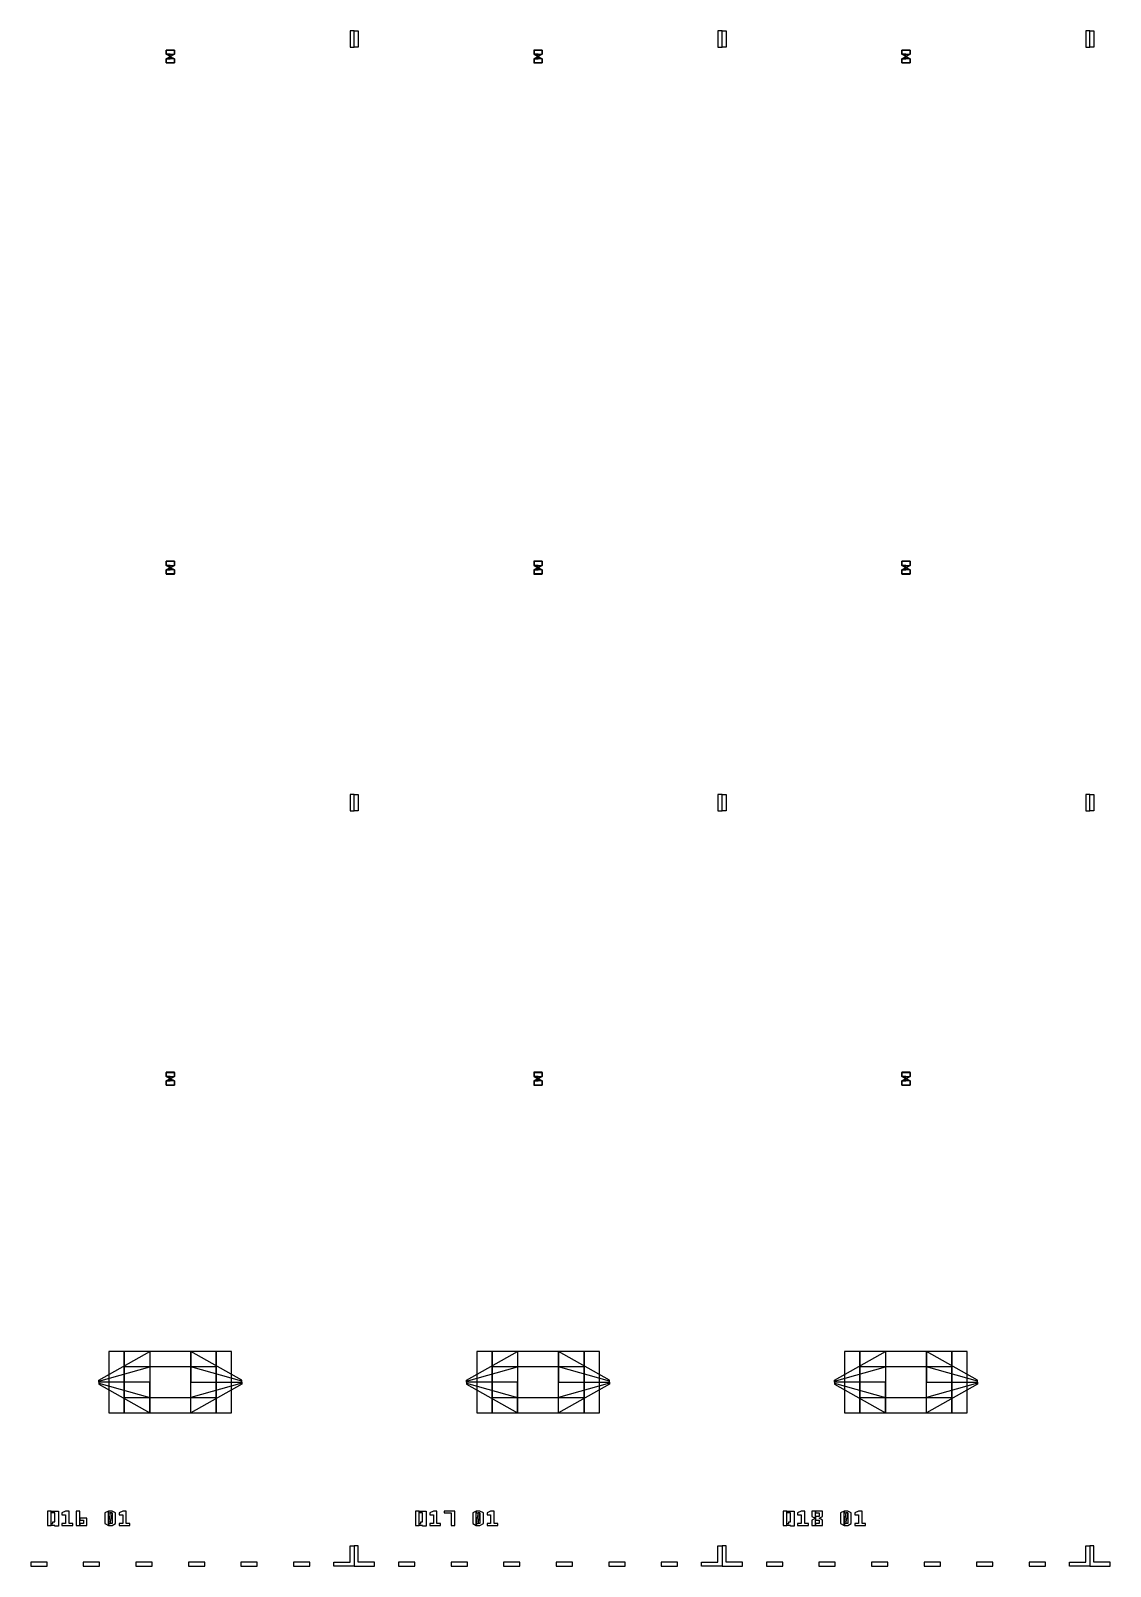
# Model space of a CAD drawing. Extents: x -50899 to 50899, y -48295 to 50898.
# Drawn here: x -683 to 4600, y -39225 to -31714 of the extents above; entities that cross this region are included whole.
import ezdxf

# ---------------------------------------------------------------- set-up
doc = ezdxf.new("R2010")
doc.units = 0
doc.layers.add('GAP', color=1, linetype='continuous')
doc.layers.add('PIN', color=3, linetype='continuous')

# ---------------------------------------------------------------- blocks, each defined once
blk = doc.blocks.new('Q15GAP')
for points in [[(2500, 800), (2250, 800), (2250, 809.8), (2500, 950), (2500, 800)], [(2500, 800), (2250, 800), (2250, 809.8), (2500, 950), (2500, 800)], [(2825, 950), (2500, 950), (2500, 650), (2825, 650), (2825, 950)], [(2825, 950), (2500, 950), (2500, 650), (2825, 650), (2825, 950)], [(2900, 950), (2825, 950), (2825, 650), (2900, 650), (2900, 950)], [(2900, 950), (2825, 950), (2825, 650), (2900, 650), (2900, 950)], [(2500, 800), (2250, 800), (2250, 790.2), (2500, 650), (2500, 800)], [(2500, 800), (2250, 800), (2250, 790.2), (2500, 650), (2500, 800)]]:
    blk.add_lwpolyline(points)
blk = doc.blocks.new('Q15PIN')
for points in [[(2500, 800), (2250, 800), (2250, 805), (2500, 875), (2500, 800)], [(2500, 800), (2250, 800), (2250, 805), (2500, 875), (2500, 800)], [(2825, 875), (2500, 875), (2500, 725), (2825, 725), (2825, 875)], [(2825, 875), (2500, 875), (2500, 725), (2825, 725), (2825, 875)], [(2500, 800), (2250, 800), (2250, 795), (2500, 725), (2500, 800)], [(2500, 800), (2250, 800), (2250, 795), (2500, 725), (2500, 800)]]:
    blk.add_lwpolyline(points)
blk = doc.blocks.new('Q16')
at = {"layer": 'GAP'}
for points in [[(1700, 7331.4), (1700, 7411.4), (1680, 7411.4), (1680, 7331.4), (1700, 7331.4)], [(1700, 3595.7), (1700, 3675.7), (1680, 3675.7), (1680, 3595.7), (1700, 3595.7)], [(1700, -100), (1600, -100), (1600, -80), (1680, -80), (1680, 0), (1700, 0), (1700, -100)], [(117.1, -100), (197.1, -100), (197.1, -80), (117.1, -80), (117.1, -100)], [(374.3, -100), (454.3, -100), (454.3, -80), (374.3, -80), (374.3, -100)], [(631.4, -100), (711.4, -100), (711.4, -80), (631.4, -80), (631.4, -100)], [(888.6, -100), (968.6, -100), (968.6, -80), (888.6, -80), (888.6, -100)], [(1145.7, -100), (1225.7, -100), (1225.7, -80), (1145.7, -80), (1145.7, -100)], [(1402.9, -100), (1482.9, -100), (1482.9, -80), (1402.9, -80), (1402.9, -100)]]:
    blk.add_lwpolyline(points, dxfattribs=at)
blk = doc.blocks.new('Q16GAP')
for points in [[(820.2, 7316.1), (820.2, 7316.3), (779.8, 7316.3), (779.8, 7316.1), (820.2, 7316.1)], [(780, 7296.1), (780, 7316.1), (779.8, 7316.1), (779.8, 7296.1), (780, 7296.1)], [(797.5, 7286.1), (780, 7296.1), (779.8, 7296.1), (797.3, 7286.1), (797.5, 7286.1)], [(802.7, 7286), (802.7, 7286.1), (797.3, 7286.1), (797.3, 7286), (802.7, 7286)], [(802.5, 7286.1), (820, 7296.1), (820.2, 7296.1), (802.7, 7286.1), (802.5, 7286.1)], [(820, 7296.1), (820, 7316.1), (820.2, 7316.1), (820.2, 7296.1), (820, 7296.1)], [(780, 7274), (799.7, 7284), (799.5, 7284), (779.8, 7274), (780, 7274)], [(780, 7254), (780, 7274), (779.8, 7274), (779.8, 7254), (780, 7254)], [(820.2, 7253.8), (820.2, 7254), (779.8, 7254), (779.8, 7253.8), (820.2, 7253.8)], [(799.7, 7284), (799.7, 7286), (799.5, 7286), (799.5, 7284), (799.7, 7284)], [(800.3, 7284), (800.3, 7286), (800.5, 7286), (800.5, 7284), (800.3, 7284)], [(820, 7274), (800.3, 7284), (800.5, 7284), (820.2, 7274), (820, 7274)], [(820, 7254), (820, 7274), (820.2, 7274), (820.2, 7254), (820, 7254)], [(820.2, 4816.1), (820.2, 4816.3), (779.8, 4816.3), (779.8, 4816.1), (820.2, 4816.1)], [(780, 4796.1), (780, 4816.1), (779.8, 4816.1), (779.8, 4796.1), (780, 4796.1)], [(820, 4796.1), (820, 4816.1), (820.2, 4816.1), (820.2, 4796.1), (820, 4796.1)], [(797.5, 4786.1), (780, 4796.1), (779.8, 4796.1), (797.3, 4786.1), (797.5, 4786.1)], [(780, 4774), (799.7, 4784), (799.5, 4784), (779.8, 4774), (780, 4774)], [(780, 4754), (780, 4774), (779.8, 4774), (779.8, 4754), (780, 4754)], [(820.2, 4753.8), (820.2, 4754), (779.8, 4754), (779.8, 4753.8), (820.2, 4753.8)], [(802.7, 4786), (802.7, 4786.1), (797.3, 4786.1), (797.3, 4786), (802.7, 4786)], [(799.7, 4784), (799.7, 4786), (799.5, 4786), (799.5, 4784), (799.7, 4784)], [(800.3, 4784), (800.3, 4786), (800.5, 4786), (800.5, 4784), (800.3, 4784)], [(820, 4774), (800.3, 4784), (800.5, 4784), (820.2, 4774), (820, 4774)], [(802.5, 4786.1), (820, 4796.1), (820.2, 4796.1), (802.7, 4786.1), (802.5, 4786.1)], [(820, 4754), (820, 4774), (820.2, 4774), (820.2, 4754), (820, 4754)], [(820.2, 2316.2), (820.2, 2316.4), (779.8, 2316.4), (779.8, 2316.2), (820.2, 2316.2)], [(780, 2296.2), (780, 2316.2), (779.8, 2316.2), (779.8, 2296.2), (780, 2296.2)], [(797.5, 2286.2), (780, 2296.2), (779.8, 2296.2), (797.3, 2286.2), (797.5, 2286.2)], [(780, 2274), (799.7, 2284), (799.5, 2284), (779.8, 2274), (780, 2274)], [(780, 2254), (780, 2274), (779.8, 2274), (779.8, 2254), (780, 2254)], [(820.2, 2253.8), (820.2, 2254), (779.8, 2254), (779.8, 2253.8), (820.2, 2253.8)], [(802.7, 2286), (802.7, 2286.2), (797.3, 2286.2), (797.3, 2286), (802.7, 2286)], [(799.7, 2284), (799.7, 2286), (799.5, 2286), (799.5, 2284), (799.7, 2284)], [(800.3, 2284), (800.3, 2286), (800.5, 2286), (800.5, 2284), (800.3, 2284)], [(820, 2274), (800.3, 2284), (800.5, 2284), (820.2, 2274), (820, 2274)], [(802.5, 2286.2), (820, 2296.2), (820.2, 2296.2), (802.7, 2286.2), (802.5, 2286.2)], [(820, 2296.2), (820, 2316.2), (820.2, 2316.2), (820.2, 2296.2), (820, 2296.2)], [(820, 2254), (820, 2274), (820.2, 2274), (820.2, 2254), (820, 2254)], [(2500, 800), (2250, 800), (2250, 809.8), (2500, 950), (2500, 800)], [(2500, 800), (2250, 800), (2250, 809.8), (2500, 950), (2500, 800)], [(2825, 950), (2500, 950), (2500, 650), (2825, 650), (2825, 950)], [(2825, 950), (2500, 950), (2500, 650), (2825, 650), (2825, 950)], [(2900, 950), (2825, 950), (2825, 650), (2900, 650), (2900, 950)], [(2900, 950), (2825, 950), (2825, 650), (2900, 650), (2900, 950)], [(2500, 800), (2250, 800), (2250, 790.2), (2500, 650), (2500, 800)], [(2500, 800), (2250, 800), (2250, 790.2), (2500, 650), (2500, 800)]]:
    blk.add_lwpolyline(points)
at = {"layer": 'GAP'}
for points in [[(200, 100), (217.5, 100), (217.5, 170), (200, 170), (200, 100)], [(217.5, 108.8), (226.2, 108.8), (226.2, 117.5), (235, 117.5), (235, 161.2), (217.5, 161.2), (217.5, 170), (252.5, 170), (252.5, 95.6), (235, 95.6), (235, 100), (217.5, 100), (217.5, 108.8)], [(270, 100), (322.5, 100), (322.5, 108.8), (305, 108.8), (305, 170), (287.5, 170), (270, 161.2), (270, 152.5), (287.5, 152.5), (287.5, 108.8), (270, 108.8), (270, 100), (270, 100)], [(340, 100), (357.5, 100), (357.5, 170), (340, 170), (340, 100)], [(357.5, 100), (392.5, 100), (392.5, 135), (357.5, 135), (357.5, 126.2), (375, 126.2), (375, 108.8), (357.5, 108.8), (357.5, 100)]]:
    blk.add_lwpolyline(points, dxfattribs=at)
blk = doc.blocks.new('Q16PIN')
for points in [[(820, 7296.15), (820, 7316.15), (780, 7316.15), (780, 7296.15), (820, 7296.15)], [(800, 7286.15), (800, 7296.15), (780, 7296.15), (797.5, 7286.15), (800, 7286.15)], [(800, 7286.15), (800, 7296.15), (820, 7296.15), (802.5, 7286.15), (800, 7286.15)], [(800, 7274), (800, 7284), (799.66, 7284), (780, 7274), (800, 7274)], [(820, 7254), (820, 7274), (780, 7274), (780, 7254), (820, 7254)], [(800.34, 7284), (800.34, 7286), (799.66, 7286), (799.66, 7284), (800.34, 7284)], [(800, 7274), (800, 7284), (800.34, 7284), (820, 7274), (800, 7274)], [(820, 4796.15), (820, 4816.15), (780, 4816.15), (780, 4796.15), (820, 4796.15)], [(800, 4786.15), (800, 4796.15), (780, 4796.15), (797.5, 4786.15), (800, 4786.15)], [(800, 4774), (800, 4784), (799.66, 4784), (780, 4774), (800, 4774)], [(820, 4754), (820, 4774), (780, 4774), (780, 4754), (820, 4754)], [(800.34, 4784), (800.34, 4786), (799.66, 4786), (799.66, 4784), (800.34, 4784)], [(800, 4786.15), (800, 4796.15), (820, 4796.15), (802.5, 4786.15), (800, 4786.15)], [(800, 4774), (800, 4784), (800.34, 4784), (820, 4774), (800, 4774)], [(820, 2296.15), (820, 2316.15), (780, 2316.15), (780, 2296.15), (820, 2296.15)], [(800, 2286.15), (800, 2296.15), (780, 2296.15), (797.5, 2286.15), (800, 2286.15)], [(800, 2274), (800, 2284), (799.66, 2284), (780, 2274), (800, 2274)], [(820, 2254), (820, 2274), (780, 2274), (780, 2254), (820, 2254)], [(800.34, 2284), (800.34, 2286), (799.66, 2286), (799.66, 2284), (800.34, 2284)], [(800, 2286.15), (800, 2296.15), (820, 2296.15), (802.5, 2286.15), (800, 2286.15)], [(800, 2274), (800, 2284), (800.34, 2284), (820, 2274), (800, 2274)], [(2500, 800), (2250, 800), (2250, 805), (2500, 875), (2500, 800)], [(2500, 800), (2250, 800), (2250, 805), (2500, 875), (2500, 800)], [(2825, 875), (2500, 875), (2500, 725), (2825, 725), (2825, 875)], [(2825, 875), (2500, 875), (2500, 725), (2825, 725), (2825, 875)], [(2500, 800), (2250, 800), (2250, 795), (2500, 725), (2500, 800)], [(2500, 800), (2250, 800), (2250, 795), (2500, 725), (2500, 800)]]:
    blk.add_lwpolyline(points)
blk = doc.blocks.new('Q17')
at = {"layer": 'GAP'}
for points in [[(-100, 7331.4), (-100, 7411.4), (-80, 7411.4), (-80, 7331.4), (-100, 7331.4)], [(1700, 7331.4), (1700, 7411.4), (1680, 7411.4), (1680, 7331.4), (1700, 7331.4)], [(-100, 3595.7), (-100, 3675.7), (-80, 3675.7), (-80, 3595.7), (-100, 3595.7)], [(1700, 3595.7), (1700, 3675.7), (1680, 3675.7), (1680, 3595.7), (1700, 3595.7)], [(-100, -100), (0, -100), (0, -80), (-80, -80), (-80, 0), (-100, 0), (-100, -100)], [(1700, -100), (1600, -100), (1600, -80), (1680, -80), (1680, 0), (1700, 0), (1700, -100)], [(117.1, -100), (197.1, -100), (197.1, -80), (117.1, -80), (117.1, -100)], [(374.3, -100), (454.3, -100), (454.3, -80), (374.3, -80), (374.3, -100)], [(631.4, -100), (711.4, -100), (711.4, -80), (631.4, -80), (631.4, -100)], [(888.6, -100), (968.6, -100), (968.6, -80), (888.6, -80), (888.6, -100)], [(1145.7, -100), (1225.7, -100), (1225.7, -80), (1145.7, -80), (1145.7, -100)], [(1402.9, -100), (1482.9, -100), (1482.9, -80), (1402.9, -80), (1402.9, -100)]]:
    blk.add_lwpolyline(points, dxfattribs=at)
blk = doc.blocks.new('Q17GAP')
for points in [[(820.2, 7316.2), (820.2, 7316.4), (779.8, 7316.4), (779.8, 7316.2), (820.2, 7316.2)], [(780, 7296.2), (780, 7316.2), (779.8, 7316.2), (779.8, 7296.2), (780, 7296.2)], [(797.5, 7286.2), (780, 7296.2), (779.8, 7296.2), (797.3, 7286.2), (797.5, 7286.2)], [(802.7, 7286), (802.7, 7286.2), (797.3, 7286.2), (797.3, 7286), (802.7, 7286)], [(802.5, 7286.2), (820, 7296.2), (820.2, 7296.2), (802.7, 7286.2), (802.5, 7286.2)], [(820, 7296.2), (820, 7316.2), (820.2, 7316.2), (820.2, 7296.2), (820, 7296.2)], [(780, 7274), (799.6, 7284), (799.4, 7284), (779.8, 7274), (780, 7274)], [(780, 7254), (780, 7274), (779.8, 7274), (779.8, 7254), (780, 7254)], [(820.2, 7253.8), (820.2, 7254), (779.8, 7254), (779.8, 7253.8), (820.2, 7253.8)], [(799.6, 7284), (799.6, 7286), (799.4, 7286), (799.4, 7284), (799.6, 7284)], [(800.4, 7284), (800.4, 7286), (800.6, 7286), (800.6, 7284), (800.4, 7284)], [(820, 7274), (800.4, 7284), (800.6, 7284), (820.2, 7274), (820, 7274)], [(820, 7254), (820, 7274), (820.2, 7274), (820.2, 7254), (820, 7254)], [(820.2, 4816.2), (820.2, 4816.4), (779.8, 4816.4), (779.8, 4816.2), (820.2, 4816.2)], [(780, 4796.2), (780, 4816.2), (779.8, 4816.2), (779.8, 4796.2), (780, 4796.2)], [(820, 4796.2), (820, 4816.2), (820.2, 4816.2), (820.2, 4796.2), (820, 4796.2)], [(797.5, 4786.2), (780, 4796.2), (779.8, 4796.2), (797.3, 4786.2), (797.5, 4786.2)], [(780, 4774), (799.6, 4784), (799.4, 4784), (779.8, 4774), (780, 4774)], [(780, 4754), (780, 4774), (779.8, 4774), (779.8, 4754), (780, 4754)], [(820.2, 4753.8), (820.2, 4754), (779.8, 4754), (779.8, 4753.8), (820.2, 4753.8)], [(802.7, 4786), (802.7, 4786.2), (797.3, 4786.2), (797.3, 4786), (802.7, 4786)], [(799.6, 4784), (799.6, 4786), (799.4, 4786), (799.4, 4784), (799.6, 4784)], [(800.4, 4784), (800.4, 4786), (800.6, 4786), (800.6, 4784), (800.4, 4784)], [(820, 4774), (800.4, 4784), (800.6, 4784), (820.2, 4774), (820, 4774)], [(802.5, 4786.2), (820, 4796.2), (820.2, 4796.2), (802.7, 4786.2), (802.5, 4786.2)], [(820, 4754), (820, 4774), (820.2, 4774), (820.2, 4754), (820, 4754)], [(820.2, 2316.2), (820.2, 2316.4), (779.8, 2316.4), (779.8, 2316.2), (820.2, 2316.2)], [(780, 2296.2), (780, 2316.2), (779.8, 2316.2), (779.8, 2296.2), (780, 2296.2)], [(797.5, 2286.2), (780, 2296.2), (779.8, 2296.2), (797.3, 2286.2), (797.5, 2286.2)], [(780, 2274), (799.6, 2284), (799.4, 2284), (779.8, 2274), (780, 2274)], [(780, 2254), (780, 2274), (779.8, 2274), (779.8, 2254), (780, 2254)], [(820.2, 2253.8), (820.2, 2254), (779.8, 2254), (779.8, 2253.8), (820.2, 2253.8)], [(802.7, 2286), (802.7, 2286.2), (797.3, 2286.2), (797.3, 2286), (802.7, 2286)], [(799.6, 2284), (799.6, 2286), (799.4, 2286), (799.4, 2284), (799.6, 2284)], [(800.4, 2284), (800.4, 2286), (800.6, 2286), (800.6, 2284), (800.4, 2284)], [(820, 2274), (800.4, 2284), (800.6, 2284), (820.2, 2274), (820, 2274)], [(802.5, 2286.2), (820, 2296.2), (820.2, 2296.2), (802.7, 2286.2), (802.5, 2286.2)], [(820, 2296.2), (820, 2316.2), (820.2, 2316.2), (820.2, 2296.2), (820, 2296.2)], [(820, 2254), (820, 2274), (820.2, 2274), (820.2, 2254), (820, 2254)], [(-1300, 650), (-1225, 650), (-1225, 950), (-1300, 950), (-1300, 650)], [(-1300, 650), (-1225, 650), (-1225, 950), (-1300, 950), (-1300, 650)], [(-1225, 650), (-900, 650), (-900, 950), (-1225, 950), (-1225, 650)], [(-1225, 650), (-900, 650), (-900, 950), (-1225, 950), (-1225, 650)], [(-900, 800), (-650, 800), (-650, 809.8), (-900, 950), (-900, 800)], [(-900, 800), (-650, 800), (-650, 809.8), (-900, 950), (-900, 800)], [(2500, 800), (2250, 800), (2250, 809.8), (2500, 950), (2500, 800)], [(2500, 800), (2250, 800), (2250, 809.8), (2500, 950), (2500, 800)], [(2825, 950), (2500, 950), (2500, 650), (2825, 650), (2825, 950)], [(2825, 950), (2500, 950), (2500, 650), (2825, 650), (2825, 950)], [(2900, 950), (2825, 950), (2825, 650), (2900, 650), (2900, 950)], [(2900, 950), (2825, 950), (2825, 650), (2900, 650), (2900, 950)], [(-900, 800), (-650, 800), (-650, 790.2), (-900, 650), (-900, 800)], [(-900, 800), (-650, 800), (-650, 790.2), (-900, 650), (-900, 800)], [(2500, 800), (2250, 800), (2250, 790.2), (2500, 650), (2500, 800)], [(2500, 800), (2250, 800), (2250, 790.2), (2500, 650), (2500, 800)]]:
    blk.add_lwpolyline(points)
at = {"layer": 'GAP'}
for points in [[(200, 100), (217.5, 100), (217.5, 170), (200, 170), (200, 100)], [(217.5, 108.8), (226.2, 108.8), (226.2, 117.5), (235, 117.5), (235, 161.2), (217.5, 161.2), (217.5, 170), (252.5, 170), (252.5, 95.6), (235, 95.6), (235, 100), (217.5, 100), (217.5, 108.8)], [(270, 100), (322.5, 100), (322.5, 108.8), (305, 108.8), (305, 170), (287.5, 170), (270, 161.2), (270, 152.5), (287.5, 152.5), (287.5, 108.8), (270, 108.8), (270, 100), (270, 100)], [(375, 100), (392.5, 100), (392.5, 170), (340, 170), (340, 161.2), (375, 161.2), (375, 100), (375, 100)]]:
    blk.add_lwpolyline(points, dxfattribs=at)
blk = doc.blocks.new('Q17PIN')
for points in [[(820, 7296.2), (820, 7316.2), (780, 7316.2), (780, 7296.2), (820, 7296.2)], [(800, 7286.2), (800, 7296.2), (780, 7296.2), (797.5, 7286.2), (800, 7286.2)], [(800, 7286.2), (800, 7296.2), (820, 7296.2), (802.5, 7286.2), (800, 7286.2)], [(800, 7274), (800, 7284), (799.63, 7284), (780, 7274), (800, 7274)], [(820, 7254), (820, 7274), (780, 7274), (780, 7254), (820, 7254)], [(800.37, 7284), (800.37, 7286), (799.63, 7286), (799.63, 7284), (800.37, 7284)], [(800, 7274), (800, 7284), (800.37, 7284), (820, 7274), (800, 7274)], [(820, 4796.2), (820, 4816.2), (780, 4816.2), (780, 4796.2), (820, 4796.2)], [(800, 4786.2), (800, 4796.2), (780, 4796.2), (797.5, 4786.2), (800, 4786.2)], [(800, 4774), (800, 4784), (799.63, 4784), (780, 4774), (800, 4774)], [(820, 4754), (820, 4774), (780, 4774), (780, 4754), (820, 4754)], [(800.37, 4784), (800.37, 4786), (799.63, 4786), (799.63, 4784), (800.37, 4784)], [(800, 4786.2), (800, 4796.2), (820, 4796.2), (802.5, 4786.2), (800, 4786.2)], [(800, 4774), (800, 4784), (800.37, 4784), (820, 4774), (800, 4774)], [(820, 2296.2), (820, 2316.2), (780, 2316.2), (780, 2296.2), (820, 2296.2)], [(800, 2286.2), (800, 2296.2), (780, 2296.2), (797.5, 2286.2), (800, 2286.2)], [(800, 2274), (800, 2284), (799.63, 2284), (780, 2274), (800, 2274)], [(820, 2254), (820, 2274), (780, 2274), (780, 2254), (820, 2254)], [(800.37, 2284), (800.37, 2286), (799.63, 2286), (799.63, 2284), (800.37, 2284)], [(800, 2286.2), (800, 2296.2), (820, 2296.2), (802.5, 2286.2), (800, 2286.2)], [(800, 2274), (800, 2284), (800.37, 2284), (820, 2274), (800, 2274)], [(-1225, 725), (-900, 725), (-900, 875), (-1225, 875), (-1225, 725)], [(-1225, 725), (-900, 725), (-900, 875), (-1225, 875), (-1225, 725)], [(-900, 800), (-650, 800), (-650, 805), (-900, 875), (-900, 800)], [(-900, 800), (-650, 800), (-650, 805), (-900, 875), (-900, 800)], [(2500, 800), (2250, 800), (2250, 805), (2500, 875), (2500, 800)], [(2500, 800), (2250, 800), (2250, 805), (2500, 875), (2500, 800)], [(2825, 875), (2500, 875), (2500, 725), (2825, 725), (2825, 875)], [(2825, 875), (2500, 875), (2500, 725), (2825, 725), (2825, 875)], [(-900, 800), (-650, 800), (-650, 795), (-900, 725), (-900, 800)], [(-900, 800), (-650, 800), (-650, 795), (-900, 725), (-900, 800)], [(2500, 800), (2250, 800), (2250, 795), (2500, 725), (2500, 800)], [(2500, 800), (2250, 800), (2250, 795), (2500, 725), (2500, 800)]]:
    blk.add_lwpolyline(points)
blk = doc.blocks.new('Q18')
at = {"layer": 'GAP'}
for points in [[(-100, 7331.4), (-100, 7411.4), (-80, 7411.4), (-80, 7331.4), (-100, 7331.4)], [(1700, 7331.4), (1700, 7411.4), (1680, 7411.4), (1680, 7331.4), (1700, 7331.4)], [(-100, 3595.7), (-100, 3675.7), (-80, 3675.7), (-80, 3595.7), (-100, 3595.7)], [(1700, 3595.7), (1700, 3675.7), (1680, 3675.7), (1680, 3595.7), (1700, 3595.7)], [(-100, -100), (0, -100), (0, -80), (-80, -80), (-80, 0), (-100, 0), (-100, -100)], [(1700, -100), (1600, -100), (1600, -80), (1680, -80), (1680, 0), (1700, 0), (1700, -100)], [(117.1, -100), (197.1, -100), (197.1, -80), (117.1, -80), (117.1, -100)], [(374.3, -100), (454.3, -100), (454.3, -80), (374.3, -80), (374.3, -100)], [(631.4, -100), (711.4, -100), (711.4, -80), (631.4, -80), (631.4, -100)], [(888.6, -100), (968.6, -100), (968.6, -80), (888.6, -80), (888.6, -100)], [(1145.7, -100), (1225.7, -100), (1225.7, -80), (1145.7, -80), (1145.7, -100)], [(1402.9, -100), (1482.9, -100), (1482.9, -80), (1402.9, -80), (1402.9, -100)]]:
    blk.add_lwpolyline(points, dxfattribs=at)
blk = doc.blocks.new('Q18GAP')
for points in [[(820.2, 7316.1), (820.2, 7316.3), (779.8, 7316.3), (779.8, 7316.1), (820.2, 7316.1)], [(780, 7296.1), (780, 7316.1), (779.8, 7316.1), (779.8, 7296.1), (780, 7296.1)], [(797.5, 7286.1), (780, 7296.1), (779.8, 7296.1), (797.3, 7286.1), (797.5, 7286.1)], [(802.7, 7286), (802.7, 7286.1), (797.3, 7286.1), (797.3, 7286), (802.7, 7286)], [(802.5, 7286.1), (820, 7296.1), (820.2, 7296.1), (802.7, 7286.1), (802.5, 7286.1)], [(820, 7296.1), (820, 7316.1), (820.2, 7316.1), (820.2, 7296.1), (820, 7296.1)], [(780, 7274), (799.6, 7284), (799.4, 7284), (779.8, 7274), (780, 7274)], [(780, 7254), (780, 7274), (779.8, 7274), (779.8, 7254), (780, 7254)], [(820.2, 7253.8), (820.2, 7254), (779.8, 7254), (779.8, 7253.8), (820.2, 7253.8)], [(799.6, 7284), (799.6, 7286), (799.4, 7286), (799.4, 7284), (799.6, 7284)], [(800.4, 7284), (800.4, 7286), (800.6, 7286), (800.6, 7284), (800.4, 7284)], [(820, 7274), (800.4, 7284), (800.6, 7284), (820.2, 7274), (820, 7274)], [(820, 7254), (820, 7274), (820.2, 7274), (820.2, 7254), (820, 7254)], [(820.2, 4816.1), (820.2, 4816.3), (779.8, 4816.3), (779.8, 4816.1), (820.2, 4816.1)], [(780, 4796.1), (780, 4816.1), (779.8, 4816.1), (779.8, 4796.1), (780, 4796.1)], [(820, 4796.1), (820, 4816.1), (820.2, 4816.1), (820.2, 4796.1), (820, 4796.1)], [(797.5, 4786.1), (780, 4796.1), (779.8, 4796.1), (797.3, 4786.1), (797.5, 4786.1)], [(780, 4774), (799.6, 4784), (799.4, 4784), (779.8, 4774), (780, 4774)], [(780, 4754), (780, 4774), (779.8, 4774), (779.8, 4754), (780, 4754)], [(820.2, 4753.8), (820.2, 4754), (779.8, 4754), (779.8, 4753.8), (820.2, 4753.8)], [(802.7, 4786), (802.7, 4786.1), (797.3, 4786.1), (797.3, 4786), (802.7, 4786)], [(799.6, 4784), (799.6, 4786), (799.4, 4786), (799.4, 4784), (799.6, 4784)], [(800.4, 4784), (800.4, 4786), (800.6, 4786), (800.6, 4784), (800.4, 4784)], [(820, 4774), (800.4, 4784), (800.6, 4784), (820.2, 4774), (820, 4774)], [(802.5, 4786.1), (820, 4796.1), (820.2, 4796.1), (802.7, 4786.1), (802.5, 4786.1)], [(820, 4754), (820, 4774), (820.2, 4774), (820.2, 4754), (820, 4754)], [(820.2, 2316.2), (820.2, 2316.4), (779.8, 2316.4), (779.8, 2316.2), (820.2, 2316.2)], [(780, 2296.2), (780, 2316.2), (779.8, 2316.2), (779.8, 2296.2), (780, 2296.2)], [(797.5, 2286.2), (780, 2296.2), (779.8, 2296.2), (797.3, 2286.2), (797.5, 2286.2)], [(780, 2274), (799.6, 2284), (799.4, 2284), (779.8, 2274), (780, 2274)], [(780, 2254), (780, 2274), (779.8, 2274), (779.8, 2254), (780, 2254)], [(820.2, 2253.8), (820.2, 2254), (779.8, 2254), (779.8, 2253.8), (820.2, 2253.8)], [(802.7, 2286), (802.7, 2286.2), (797.3, 2286.2), (797.3, 2286), (802.7, 2286)], [(799.6, 2284), (799.6, 2286), (799.4, 2286), (799.4, 2284), (799.6, 2284)], [(800.4, 2284), (800.4, 2286), (800.6, 2286), (800.6, 2284), (800.4, 2284)], [(820, 2274), (800.4, 2284), (800.6, 2284), (820.2, 2274), (820, 2274)], [(802.5, 2286.2), (820, 2296.2), (820.2, 2296.2), (802.7, 2286.2), (802.5, 2286.2)], [(820, 2296.2), (820, 2316.2), (820.2, 2316.2), (820.2, 2296.2), (820, 2296.2)], [(820, 2254), (820, 2274), (820.2, 2274), (820.2, 2254), (820, 2254)], [(-1300, 650), (-1225, 650), (-1225, 950), (-1300, 950), (-1300, 650)], [(-1300, 650), (-1225, 650), (-1225, 950), (-1300, 950), (-1300, 650)], [(-1225, 650), (-900, 650), (-900, 950), (-1225, 950), (-1225, 650)], [(-1225, 650), (-900, 650), (-900, 950), (-1225, 950), (-1225, 650)], [(-900, 800), (-650, 800), (-650, 809.8), (-900, 950), (-900, 800)], [(-900, 800), (-650, 800), (-650, 809.8), (-900, 950), (-900, 800)], [(-900, 800), (-650, 800), (-650, 790.2), (-900, 650), (-900, 800)], [(-900, 800), (-650, 800), (-650, 790.2), (-900, 650), (-900, 800)]]:
    blk.add_lwpolyline(points)
at = {"layer": 'GAP'}
for points in [[(200, 100), (217.5, 100), (217.5, 170), (200, 170), (200, 100)], [(217.5, 108.8), (226.2, 108.8), (226.2, 117.5), (235, 117.5), (235, 161.2), (217.5, 161.2), (217.5, 170), (252.5, 170), (252.5, 95.6), (235, 95.6), (235, 100), (217.5, 100), (217.5, 108.8)], [(270, 100), (322.5, 100), (322.5, 108.8), (305, 108.8), (305, 170), (287.5, 170), (270, 161.2), (270, 152.5), (287.5, 152.5), (287.5, 108.8), (270, 108.8), (270, 100), (270, 100)], [(340, 100), (357.5, 100), (357.5, 170), (340, 170), (340, 143.8), (357.5, 135), (340, 126.2), (340, 100)], [(357.5, 100), (392.5, 100), (392.5, 126.2), (375, 135), (392.5, 143.8), (392.5, 170), (357.5, 170), (357.5, 161.2), (375, 161.2), (375, 143.8), (357.5, 143.8), (357.5, 126.2), (375, 126.2), (375, 108.8), (357.5, 108.8), (357.5, 100)]]:
    blk.add_lwpolyline(points, dxfattribs=at)
blk = doc.blocks.new('Q18PIN')
for points in [[(820, 7296.15), (820, 7316.15), (780, 7316.15), (780, 7296.15), (820, 7296.15)], [(800, 7286.15), (800, 7296.15), (780, 7296.15), (797.5, 7286.15), (800, 7286.15)], [(800, 7286.15), (800, 7296.15), (820, 7296.15), (802.5, 7286.15), (800, 7286.15)], [(800, 7274), (800, 7284), (799.63, 7284), (780, 7274), (800, 7274)], [(820, 7254), (820, 7274), (780, 7274), (780, 7254), (820, 7254)], [(800.37, 7284), (800.37, 7286), (799.63, 7286), (799.63, 7284), (800.37, 7284)], [(800, 7274), (800, 7284), (800.37, 7284), (820, 7274), (800, 7274)], [(820, 4796.15), (820, 4816.15), (780, 4816.15), (780, 4796.15), (820, 4796.15)], [(800, 4786.15), (800, 4796.15), (780, 4796.15), (797.5, 4786.15), (800, 4786.15)], [(800, 4774), (800, 4784), (799.63, 4784), (780, 4774), (800, 4774)], [(820, 4754), (820, 4774), (780, 4774), (780, 4754), (820, 4754)], [(800.37, 4784), (800.37, 4786), (799.63, 4786), (799.63, 4784), (800.37, 4784)], [(800, 4786.15), (800, 4796.15), (820, 4796.15), (802.5, 4786.15), (800, 4786.15)], [(800, 4774), (800, 4784), (800.37, 4784), (820, 4774), (800, 4774)], [(820, 2296.15), (820, 2316.15), (780, 2316.15), (780, 2296.15), (820, 2296.15)], [(800, 2286.15), (800, 2296.15), (780, 2296.15), (797.5, 2286.15), (800, 2286.15)], [(800, 2274), (800, 2284), (799.63, 2284), (780, 2274), (800, 2274)], [(820, 2254), (820, 2274), (780, 2274), (780, 2254), (820, 2254)], [(800.37, 2284), (800.37, 2286), (799.63, 2286), (799.63, 2284), (800.37, 2284)], [(800, 2286.15), (800, 2296.15), (820, 2296.15), (802.5, 2286.15), (800, 2286.15)], [(800, 2274), (800, 2284), (800.37, 2284), (820, 2274), (800, 2274)], [(-1225, 725), (-900, 725), (-900, 875), (-1225, 875), (-1225, 725)], [(-1225, 725), (-900, 725), (-900, 875), (-1225, 875), (-1225, 725)], [(-900, 800), (-650, 800), (-650, 805), (-900, 875), (-900, 800)], [(-900, 800), (-650, 800), (-650, 805), (-900, 875), (-900, 800)], [(-900, 800), (-650, 800), (-650, 795), (-900, 725), (-900, 800)], [(-900, 800), (-650, 800), (-650, 795), (-900, 725), (-900, 800)]]:
    blk.add_lwpolyline(points)
blk = doc.blocks.new('Q19')
at = {"layer": 'GAP'}
for points in [[(-100, 7331.4), (-100, 7411.4), (-80, 7411.4), (-80, 7331.4), (-100, 7331.4)], [(-100, 3595.7), (-100, 3675.7), (-80, 3675.7), (-80, 3595.7), (-100, 3595.7)], [(-100, -100), (0, -100), (0, -80), (-80, -80), (-80, 0), (-100, 0), (-100, -100)]]:
    blk.add_lwpolyline(points, dxfattribs=at)
blk = doc.blocks.new('Q19GAP')
for points in [[(-1300, 650), (-1225, 650), (-1225, 950), (-1300, 950), (-1300, 650)], [(-1300, 650), (-1225, 650), (-1225, 950), (-1300, 950), (-1300, 650)], [(-1225, 650), (-900, 650), (-900, 950), (-1225, 950), (-1225, 650)], [(-1225, 650), (-900, 650), (-900, 950), (-1225, 950), (-1225, 650)], [(-900, 800), (-650, 800), (-650, 809.8), (-900, 950), (-900, 800)], [(-900, 800), (-650, 800), (-650, 809.8), (-900, 950), (-900, 800)], [(-900, 800), (-650, 800), (-650, 790.2), (-900, 650), (-900, 800)], [(-900, 800), (-650, 800), (-650, 790.2), (-900, 650), (-900, 800)]]:
    blk.add_lwpolyline(points)
blk = doc.blocks.new('Q19PIN')
for points in [[(-1225, 725), (-900, 725), (-900, 875), (-1225, 875), (-1225, 725)], [(-1225, 725), (-900, 725), (-900, 875), (-1225, 875), (-1225, 725)], [(-900, 800), (-650, 800), (-650, 805), (-900, 875), (-900, 800)], [(-900, 800), (-650, 800), (-650, 805), (-900, 875), (-900, 800)], [(-900, 800), (-650, 800), (-650, 795), (-900, 725), (-900, 800)], [(-900, 800), (-650, 800), (-650, 795), (-900, 725), (-900, 800)]]:
    blk.add_lwpolyline(points)

msp = doc.modelspace()

# ---------------------------------------------------------------- linework, layer by layer
at = {"layer": 'GAP'}
for points in [[(-600, -39025), (-582.5, -39025), (-582.5, -38955), (-600, -38955), (-600, -39025)], [(-582.5, -39016.2), (-573.8, -39016.2), (-573.8, -39007.5), (-565, -39007.5), (-565, -38963.8), (-582.5, -38963.8), (-582.5, -38955), (-547.5, -38955), (-547.5, -39029.4), (-565, -39029.4), (-565, -39025), (-582.5, -39025), (-582.5, -39016.2)], [(-530, -39025), (-477.5, -39025), (-477.5, -39016.2), (-495, -39016.2), (-495, -38955), (-512.5, -38955), (-530, -38963.8), (-530, -38972.5), (-512.5, -38972.5), (-512.5, -39016.2), (-530, -39016.2), (-530, -39025), (-530, -39025)], [(-460, -39025), (-442.5, -39025), (-442.5, -38955), (-460, -38955), (-460, -39025)], [(-320, -39016.2), (-302.5, -39025), (-302.5, -38955), (-320, -38963.8), (-320, -39016.2)], [(-302.5, -39025), (-285, -39025), (-267.5, -39016.2), (-267.5, -38963.8), (-285, -38955), (-302.5, -38955), (-302.5, -38963.8), (-285, -38963.8), (-285, -39016.2), (-302.5, -39016.2), (-302.5, -39025)], [(-302.5, -39016.2), (-293.8, -39016.2), (-285, -38968.1), (-285, -38963.8), (-293.8, -38963.8), (-302.5, -39011.9), (-302.5, -39016.2)], [(-250, -39025), (-197.5, -39025), (-197.5, -39016.2), (-215, -39016.2), (-215, -38955), (-232.5, -38955), (-250, -38963.8), (-250, -38972.5), (-232.5, -38972.5), (-232.5, -39016.2), (-250, -39016.2), (-250, -39025), (-250, -39025)], [(1200, -39025), (1217.5, -39025), (1217.5, -38955), (1200, -38955), (1200, -39025)], [(1217.5, -39016.2), (1226.2, -39016.2), (1226.2, -39007.5), (1235, -39007.5), (1235, -38963.8), (1217.5, -38963.8), (1217.5, -38955), (1252.5, -38955), (1252.5, -39029.4), (1235, -39029.4), (1235, -39025), (1217.5, -39025), (1217.5, -39016.2)], [(1270, -39025), (1322.5, -39025), (1322.5, -39016.2), (1305, -39016.2), (1305, -38955), (1287.5, -38955), (1270, -38963.8), (1270, -38972.5), (1287.5, -38972.5), (1287.5, -39016.2), (1270, -39016.2), (1270, -39025), (1270, -39025)], [(1375, -39025), (1392.5, -39025), (1392.5, -38955), (1340, -38955), (1340, -38963.8), (1375, -38963.8), (1375, -39025), (1375, -39025)], [(1480, -39016.2), (1497.5, -39025), (1497.5, -38955), (1480, -38963.8), (1480, -39016.2)], [(1497.5, -39025), (1515, -39025), (1532.5, -39016.2), (1532.5, -38963.8), (1515, -38955), (1497.5, -38955), (1497.5, -38963.8), (1515, -38963.8), (1515, -39016.2), (1497.5, -39016.2), (1497.5, -39025)], [(1497.5, -39016.2), (1506.2, -39016.2), (1515, -38968.1), (1515, -38963.8), (1506.2, -38963.8), (1497.5, -39011.9), (1497.5, -39016.2)], [(1550, -39025), (1602.5, -39025), (1602.5, -39016.2), (1585, -39016.2), (1585, -38955), (1567.5, -38955), (1550, -38963.8), (1550, -38972.5), (1567.5, -38972.5), (1567.5, -39016.2), (1550, -39016.2), (1550, -39025), (1550, -39025)], [(3000, -39025), (3017.5, -39025), (3017.5, -38955), (3000, -38955), (3000, -39025)], [(3017.5, -39016.2), (3026.2, -39016.2), (3026.2, -39007.5), (3035, -39007.5), (3035, -38963.8), (3017.5, -38963.8), (3017.5, -38955), (3052.5, -38955), (3052.5, -39029.4), (3035, -39029.4), (3035, -39025), (3017.5, -39025), (3017.5, -39016.2)], [(3070, -39025), (3122.5, -39025), (3122.5, -39016.2), (3105, -39016.2), (3105, -38955), (3087.5, -38955), (3070, -38963.8), (3070, -38972.5), (3087.5, -38972.5), (3087.5, -39016.2), (3070, -39016.2), (3070, -39025), (3070, -39025)], [(3140, -39025), (3157.5, -39025), (3157.5, -38955), (3140, -38955), (3140, -38981.2), (3157.5, -38990), (3140, -38998.8), (3140, -39025)], [(3157.5, -39025), (3192.5, -39025), (3192.5, -38998.8), (3175, -38990), (3192.5, -38981.2), (3192.5, -38955), (3157.5, -38955), (3157.5, -38963.8), (3175, -38963.8), (3175, -38981.2), (3157.5, -38981.2), (3157.5, -38998.8), (3175, -38998.8), (3175, -39016.2), (3157.5, -39016.2), (3157.5, -39025)], [(3280, -39016.2), (3297.5, -39025), (3297.5, -38955), (3280, -38963.8), (3280, -39016.2)], [(3297.5, -39025), (3315, -39025), (3332.5, -39016.2), (3332.5, -38963.8), (3315, -38955), (3297.5, -38955), (3297.5, -38963.8), (3315, -38963.8), (3315, -39016.2), (3297.5, -39016.2), (3297.5, -39025)], [(3297.5, -39016.2), (3306.2, -39016.2), (3315, -38968.1), (3315, -38963.8), (3306.2, -38963.8), (3297.5, -39011.9), (3297.5, -39016.2)], [(3350, -39025), (3402.5, -39025), (3402.5, -39016.2), (3385, -39016.2), (3385, -38955), (3367.5, -38955), (3350, -38963.8), (3350, -38972.5), (3367.5, -38972.5), (3367.5, -39016.2), (3350, -39016.2), (3350, -39025), (3350, -39025)], [(-442.5, -39025), (-407.5, -39025), (-407.5, -38990), (-442.5, -38990), (-442.5, -38998.8), (-425, -38998.8), (-425, -39016.2), (-442.5, -39016.2), (-442.5, -39025)]]:
    msp.add_lwpolyline(points, dxfattribs=at)

# ---------------------------------------------------------------- block references
for name, p in [('Q16', (-800, -39125)), ('Q17', (1000, -39125)), ('Q18', (2800, -39125)), ('Q19', (4600, -39125))]:
    msp.add_blockref(name, p)
for name, p in [('Q15GAP', (-2600, -39125)), ('Q16GAP', (-800, -39125)), ('Q17GAP', (1000, -39125)), ('Q18GAP', (2800, -39125)), ('Q19GAP', (4600, -39125))]:
    msp.add_blockref(name, p, dxfattribs=at)
at = {"layer": 'PIN'}
for name, p in [('Q15PIN', (-2600, -39125)), ('Q16PIN', (-800, -39125)), ('Q17PIN', (1000, -39125)), ('Q18PIN', (2800, -39125)), ('Q19PIN', (4600, -39125))]:
    msp.add_blockref(name, p, dxfattribs=at)

doc.saveas('drawing.dxf')
